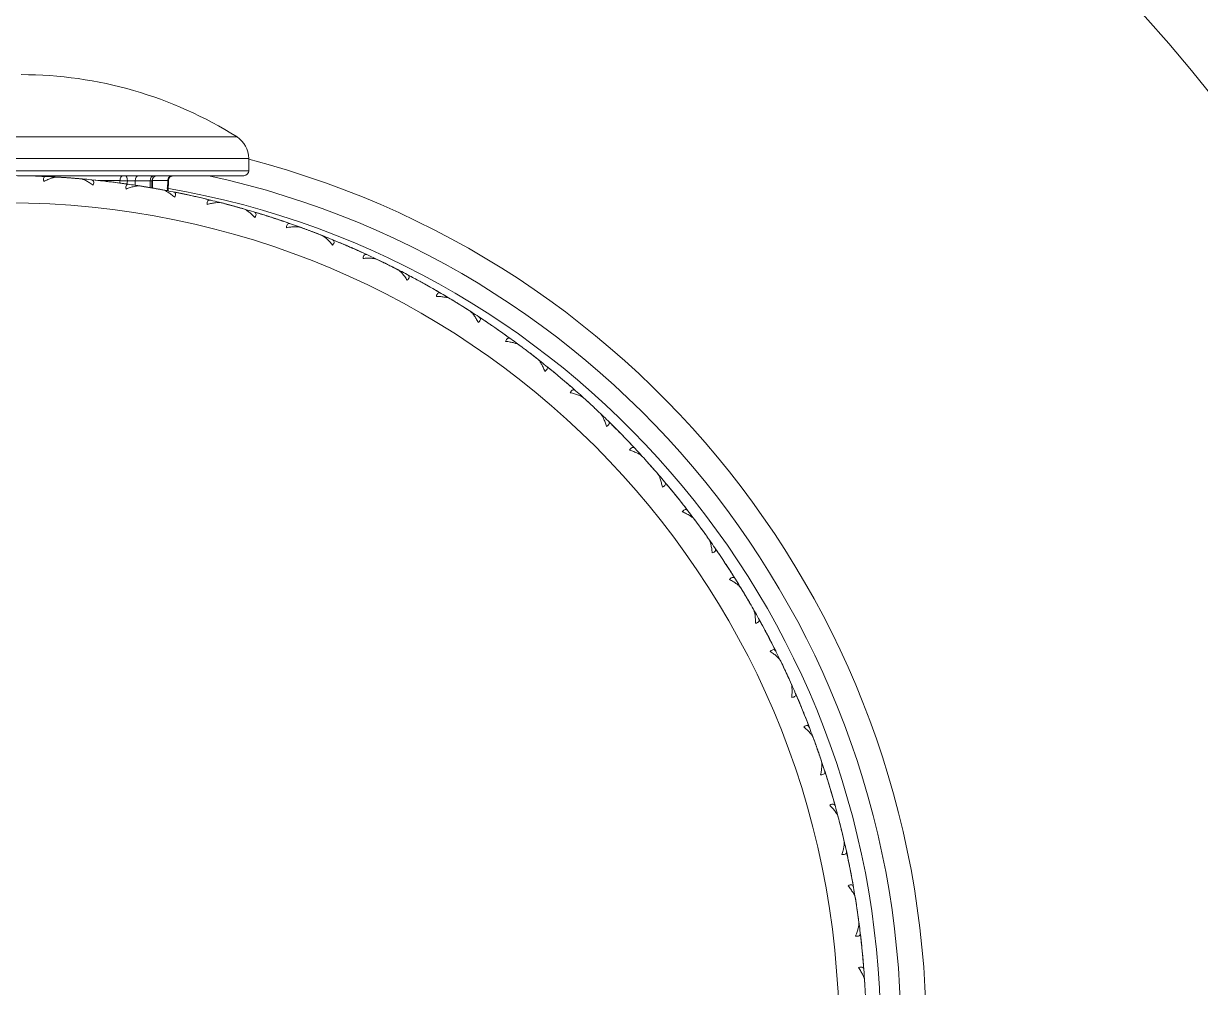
# Model space of a CAD drawing. Extents: x 4138 to 4928, y 0 to 579.
# Drawn here: x 4382.42 to 4405.7, y 201.98 to 221.05 of the extents above; entities that cross this region are included whole.
import ezdxf

# ---------------------------------------------------------------- set-up
doc = ezdxf.new("R2010")
doc.units = 0
doc.header["$LTSCALE"] = 10
doc.header["$MEASUREMENT"] = 0
doc.layers.add('1', color=7, linetype='CONTINUOUS')

msp = doc.modelspace()

# ---------------------------------------------------------------- linework, layer by layer
at = {"layer": '1', "color": 7, "linetype": 'Continuous', "lineweight": 13}
for p, q in [((4378.11, 218.806), (4386.644, 218.806)), ((4386.644, 218.806), (4386.644, 218.806)), ((4377.877, 218.383), (4386.877, 218.383)), ((4386.877, 218.383), (4386.877, 218.383)), ((4386.877, 218.139), (4377.877, 218.139)), ((4383.89, 217.942), (4384.33, 217.942)), ((4384.475, 217.939), (4384.629, 217.939)), ((4384.629, 217.939), (4384.925, 217.939)), ((4384.925, 217.939), (4384.962, 217.939)), ((4386.877, 218.139), (4386.877, 218.139))]:
    msp.add_line(p, q, dxfattribs=at)
at = {"layer": '1', "color": 7, "linetype": 'Continuous', "lineweight": 18}
for p, q in [((4386.877, 218.383), (4386.877, 218.139)), ((4382.422, 218.039), (4386.777, 218.039)), ((4384.962, 217.797), (4384.962, 217.939)), ((4385.284, 217.738), (4385.29, 217.941)), ((4386.777, 218.039), (4386.777, 218.039)), ((4385.284, 217.738), (4385.284, 217.738)), ((4396.797, 209.572), (4396.802, 209.564)), ((4397.552, 208.113), (4397.556, 208.104)), ((4398.162, 206.587), (4398.165, 206.579)), ((4398.623, 205.01), (4398.625, 205.001))]:
    msp.add_line(p, q, dxfattribs=at)
for centre, radius, start, end in [((4382.377, 201.039), 30, 274.7812, 90), ((4382.377, 212.039), 8, 57.769, 90), ((4386.377, 218.383), 0.5, 0, 57.7691), ((4382.093, 201.041), 17, 87.3464, 89.9336), ((4382.093, 201.041), 17, 81.8064, 84.3936), ((4382.377, 201.039), 17.4, 278.2631, 77.6897), ((4385.062, 217.939), 0.1, 90.0004, 180), ((4386.777, 218.139), 0.1, 270, 0), ((4382.377, 201.039), 17, 278.1394, 80.2462), ((4382.093, 201.041), 17, 76.2664, 78.8536), ((4382.093, 201.041), 16.461, 0, 180), ((4382.093, 201.041), 17, 70.7264, 73.3136), ((4382.093, 201.041), 17, 65.1864, 67.7736), ((4382.093, 201.041), 17, 59.6464, 62.2336), ((4382.093, 201.041), 17, 54.1064, 56.6936), ((4382.093, 201.041), 17, 48.5664, 51.1536), ((4382.093, 201.041), 17, 43.0264, 45.6136), ((4382.093, 201.041), 17, 37.5864, 40.0736), ((4382.093, 201.041), 17, 32.0464, 34.5336), ((4382.093, 201.041), 17, 26.5064, 28.9936), ((4382.093, 201.041), 17, 20.9664, 23.4536), ((4382.093, 201.041), 17, 15.4264, 17.9136), ((4382.093, 201.041), 17, 9.8864, 12.3736), ((4382.093, 201.041), 17, 4.3464, 6.8336)]:
    msp.add_arc(centre, radius, start, end, dxfattribs=at)
at = {"layer": '1', "color": 7, "linetype": 'Continuous', "lineweight": 13}
msp.add_arc((4382.377, 201.039), 17.9, 278.0286, 75.4383, dxfattribs=at)
at = {"layer": '1', "color": 7, "linetype": 'Continuous', "lineweight": 18}
for centre, ratio, start_param, end_param in [((4384.39, 217.939), 0.601183, 6.283158, 7.827763), ((4384.438, 217.939), 0.364403, 4.712389, 6.283164), ((4385.052, 217.939), 0.799024, 0.554206, 1.544615)]:
    msp.add_ellipse(centre, major_axis=(0, 0.1), ratio=ratio, start_param=start_param, end_param=end_param, dxfattribs=at)
at = {"layer": '1', "color": 7, "linetype": 'Continuous', "lineweight": 13}
for centre, major_axis, ratio, start_param, end_param in [((4384.695, 217.939), (0, -0.1), 0.662453, 3.141593, 4.712389), ((4384.999, 217.939), (0, 0.1), 0.748993, 0.000034, 1.570796)]:
    msp.add_ellipse(centre, major_axis=major_axis, ratio=ratio, start_param=start_param, end_param=end_param, dxfattribs=at)
at = {"layer": '1', "color": 7, "linetype": 'Continuous', "lineweight": 18}
for points, degree in [([(4382.391, 218.039), (4382.426, 218.038), (4382.461, 218.037), (4382.496, 218.036)], 3), ([(4382.496, 218.036), (4382.531, 218.036), (4382.566, 218.035), (4382.601, 218.034)], 3), ([(4382.601, 218.034), (4382.675, 218.031), (4382.749, 218.029), (4382.824, 218.026)], 3), ([(4382.822, 217.925), (4382.813, 217.958), (4382.814, 218.009), (4382.852, 218.024), (4382.88, 218.023)], 3), ([(4382.88, 218.023), (4382.935, 218.02), (4383.046, 218.015), (4383.156, 218.008), (4383.211, 218.004)], 3), ([(4383.211, 218.004), (4383.246, 218.002), (4383.282, 218), (4383.317, 217.997)], 3), ([(4383.317, 217.997), (4383.352, 217.995), (4383.387, 217.992), (4383.422, 217.989)], 3), ([(4383.423, 217.989), (4383.477, 217.985), (4383.587, 217.976), (4383.698, 217.965), (4383.753, 217.96)], 3), ([(4383.796, 217.855), (4383.81, 217.886), (4383.816, 217.936), (4383.781, 217.957), (4383.753, 217.96)], 3), ([(4383.773, 217.958), (4383.859, 217.949), (4383.944, 217.94), (4384.03, 217.93)], 3), ([(4384.03, 217.93), (4384.065, 217.926), (4384.1, 217.922), (4384.135, 217.918)], 3), ([(4384.135, 217.918), (4384.17, 217.914), (4384.204, 217.91), (4384.239, 217.905)], 3), ([(4384.328, 217.892), (4384.329, 217.909), (4384.329, 217.925), (4384.33, 217.942)], 3), ([(4384.33, 217.942), (4384.34, 217.941), (4384.362, 217.941), (4384.399, 217.94), (4384.438, 217.94), (4384.463, 217.939), (4384.475, 217.939)], 3), ([(4384.474, 217.872), (4384.474, 217.895), (4384.474, 217.917), (4384.475, 217.939)], 3), ([(4384.972, 217.942), (4384.971, 217.893), (4384.971, 217.844), (4384.97, 217.796)], 3), ([(4385.268, 217.741), (4385.27, 217.808), (4385.272, 217.875), (4385.274, 217.942)], 3), ([(4385.394, 218.039), (4385.356, 218.033)], 1), ([(4384.24, 217.905), (4384.313, 217.896), (4384.386, 217.886), (4384.459, 217.876)], 3), ([(4384.449, 217.776), (4384.443, 217.81), (4384.449, 217.86), (4384.488, 217.872), (4384.515, 217.868)], 3), ([(4384.515, 217.868), (4384.571, 217.86), (4384.68, 217.843), (4384.789, 217.826), (4384.844, 217.817)], 3), ([(4384.844, 217.817), (4384.879, 217.811), (4384.913, 217.806), (4384.948, 217.8)], 3), ([(4384.948, 217.8), (4384.983, 217.794), (4385.018, 217.788), (4385.052, 217.782)], 3), ([(4385.052, 217.782), (4385.107, 217.772), (4385.216, 217.752), (4385.324, 217.731), (4385.379, 217.721)], 3), ([(4385.412, 217.612), (4385.428, 217.642), (4385.439, 217.691), (4385.406, 217.715), (4385.379, 217.721)], 3), ([(4385.397, 217.717), (4385.482, 217.7), (4385.567, 217.683), (4385.652, 217.665)], 3), ([(4385.652, 217.665), (4385.686, 217.657), (4385.72, 217.65), (4385.755, 217.642)], 3), ([(4385.755, 217.642), (4385.789, 217.635), (4385.823, 217.627), (4385.857, 217.619)], 3), ([(4385.858, 217.619), (4385.93, 217.603), (4386.002, 217.586), (4386.074, 217.568)], 3), ([(4386.053, 217.471), (4386.051, 217.505), (4386.062, 217.554), (4386.102, 217.562), (4386.128, 217.555)], 3), ([(4386.128, 217.555), (4386.182, 217.542), (4386.29, 217.515), (4386.397, 217.487), (4386.45, 217.473)], 3), ([(4386.45, 217.473), (4386.484, 217.464), (4386.518, 217.455), (4386.553, 217.446)], 3), ([(4386.553, 217.446), (4386.587, 217.437), (4386.621, 217.427), (4386.655, 217.418)], 3), ([(4386.655, 217.418), (4386.708, 217.403), (4386.814, 217.373), (4386.92, 217.341), (4386.974, 217.325)], 3), ([(4386.974, 217.325), (4387.001, 217.317), (4387.031, 217.29), (4387.015, 217.242), (4386.996, 217.214)], 3), ([(4386.992, 217.32), (4387.075, 217.295), (4387.158, 217.269), (4387.24, 217.243)], 3), ([(4387.219, 217.25), (4387.225, 217.248), (4387.231, 217.246), (4387.238, 217.244)], 3), ([(4387.24, 217.243), (4387.273, 217.233), (4387.307, 217.222), (4387.34, 217.211)], 3), ([(4387.34, 217.211), (4387.374, 217.2), (4387.407, 217.189), (4387.44, 217.178)], 3), ([(4387.44, 217.178), (4387.511, 217.155), (4387.581, 217.131), (4387.651, 217.107)], 3), ([(4387.442, 217.178), (4387.451, 217.175), (4387.459, 217.172), (4387.468, 217.169)], 3), ([(4387.621, 217.011), (4387.622, 217.046), (4387.637, 217.093), (4387.678, 217.098), (4387.704, 217.088)], 3), ([(4387.704, 217.088), (4387.757, 217.07), (4387.861, 217.033), (4387.965, 216.995), (4388.016, 216.976)], 3), ([(4388.016, 216.976), (4388.049, 216.963), (4388.082, 216.951), (4388.115, 216.939)], 3), ([(4388.115, 216.939), (4388.149, 216.926), (4388.181, 216.913), (4388.214, 216.901)], 3), ([(4388.214, 216.901), (4388.266, 216.881), (4388.369, 216.841), (4388.472, 216.799), (4388.523, 216.778)], 3), ([(4388.523, 216.778), (4388.549, 216.768), (4388.576, 216.737), (4388.556, 216.691), (4388.534, 216.665)], 3), ([(4388.54, 216.771), (4388.621, 216.738), (4388.701, 216.705), (4388.78, 216.671)], 3), ([(4388.715, 216.698), (4388.735, 216.69), (4388.755, 216.681), (4388.774, 216.673)], 3), ([(4388.78, 216.671), (4388.812, 216.657), (4388.844, 216.643), (4388.877, 216.629)], 3), ([(4388.877, 216.629), (4388.906, 216.616), (4388.963, 216.591), (4389.021, 216.566), (4389.049, 216.553)], 3), ([(4388.877, 216.629), (4388.909, 216.615), (4388.941, 216.601), (4388.973, 216.587)], 3), ([(4388.973, 216.587), (4389.041, 216.557), (4389.109, 216.526), (4389.176, 216.495)], 3), ([(4389.137, 216.403), (4389.141, 216.437), (4389.161, 216.483), (4389.202, 216.483), (4389.227, 216.472)], 3), ([(4389.227, 216.472), (4389.277, 216.449), (4389.377, 216.402), (4389.477, 216.354), (4389.527, 216.329)], 3), ([(4389.527, 216.329), (4389.559, 216.314), (4389.59, 216.299), (4389.622, 216.283)], 3), ([(4389.622, 216.283), (4389.654, 216.267), (4389.685, 216.252), (4389.717, 216.236)], 3), ([(4389.717, 216.236), (4389.766, 216.211), (4389.864, 216.161), (4389.963, 216.11), (4390.012, 216.084)], 3), ([(4390.012, 216.084), (4390.037, 216.071), (4390.061, 216.038), (4390.036, 215.994), (4390.013, 215.97)], 3), ([(4390.029, 216.075), (4390.106, 216.034), (4390.182, 215.994), (4390.258, 215.952)], 3), ([(4390.258, 215.952), (4390.288, 215.935), (4390.319, 215.918), (4390.35, 215.901)], 3), ([(4390.35, 215.901), (4390.381, 215.884), (4390.411, 215.867), (4390.442, 215.85)], 3), ([(4390.442, 215.85), (4390.506, 215.813), (4390.571, 215.777), (4390.635, 215.739)], 3), ([(4390.587, 215.651), (4390.594, 215.685), (4390.619, 215.729), (4390.659, 215.725), (4390.683, 215.711)], 3), ([(4390.683, 215.711), (4390.731, 215.683), (4390.827, 215.626), (4390.921, 215.569), (4390.968, 215.54)], 3), ([(4390.968, 215.54), (4390.998, 215.522), (4391.028, 215.503), (4391.058, 215.485)], 3), ([(4391.058, 215.485), (4391.088, 215.466), (4391.118, 215.447), (4391.148, 215.429)], 3), ([(4391.148, 215.429), (4391.195, 215.399), (4391.288, 215.34), (4391.381, 215.279), (4391.428, 215.249)], 3), ([(4391.428, 215.249), (4391.451, 215.234), (4391.472, 215.198), (4391.443, 215.157), (4391.417, 215.136)], 3), ([(4391.443, 215.239), (4391.516, 215.191), (4391.588, 215.143), (4391.659, 215.094)], 3), ([(4391.659, 215.094), (4391.688, 215.074), (4391.717, 215.055), (4391.746, 215.035)], 3), ([(4391.746, 215.035), (4391.775, 215.015), (4391.804, 214.995), (4391.832, 214.975)], 3), ([(4391.833, 214.974), (4391.893, 214.932), (4391.953, 214.889), (4392.014, 214.846)], 3), ([(4391.958, 214.763), (4391.968, 214.795), (4391.997, 214.837), (4392.037, 214.829), (4392.059, 214.813)], 3), ([(4392.059, 214.813), (4392.104, 214.781), (4392.193, 214.716), (4392.282, 214.649), (4392.326, 214.616)], 3), ([(4392.327, 214.616), (4392.355, 214.594), (4392.383, 214.573), (4392.411, 214.552)], 3), ([(4392.411, 214.552), (4392.439, 214.53), (4392.467, 214.509), (4392.495, 214.487)], 3), ([(4392.495, 214.487), (4392.538, 214.453), (4392.625, 214.385), (4392.712, 214.316), (4392.756, 214.281)], 3), ([(4392.756, 214.281), (4392.777, 214.264), (4392.795, 214.227), (4392.762, 214.189), (4392.734, 214.17)], 3), ([(4392.772, 214.268), (4392.838, 214.215), (4392.905, 214.16), (4392.971, 214.105)], 3), ([(4392.971, 214.105), (4392.998, 214.082), (4393.025, 214.06), (4393.052, 214.037)], 3), ([(4393.052, 214.037), (4393.078, 214.015), (4393.105, 213.992), (4393.132, 213.969)], 3), ([(4393.132, 213.969), (4393.188, 213.921), (4393.244, 213.873), (4393.3, 213.824)], 3), ([(4393.236, 213.747), (4393.25, 213.778), (4393.282, 213.816), (4393.322, 213.805), (4393.342, 213.787)], 3), ([(4393.342, 213.787), (4393.384, 213.75), (4393.467, 213.676), (4393.549, 213.602), (4393.589, 213.564)], 3), ([(4393.589, 213.564), (4393.615, 213.54), (4393.641, 213.517), (4393.667, 213.492)], 3), ([(4393.667, 213.492), (4393.693, 213.468), (4393.719, 213.444), (4393.744, 213.42)], 3), ([(4393.744, 213.42), (4393.784, 213.382), (4393.864, 213.306), (4393.944, 213.229), (4393.984, 213.19)], 3), ([(4393.952, 213.081), (4393.981, 213.097), (4394.018, 213.132), (4394.004, 213.171), (4393.984, 213.19)], 3), ([(4393.998, 213.177), (4394.059, 213.116), (4394.121, 213.055), (4394.181, 212.994)], 3), ([(4394.181, 212.994), (4394.206, 212.969), (4394.231, 212.944), (4394.255, 212.919)], 3), ([(4394.255, 212.919), (4394.28, 212.893), (4394.304, 212.868), (4394.328, 212.843)], 3), ([(4394.329, 212.843), (4394.38, 212.79), (4394.431, 212.736), (4394.482, 212.682)], 3), ([(4394.52, 212.641), (4394.501, 212.661), (4394.463, 212.676), (4394.428, 212.641), (4394.411, 212.611)], 3), ([(4394.744, 212.396), (4394.708, 212.437), (4394.633, 212.519), (4394.558, 212.6), (4394.52, 212.641)], 3), ([(4394.745, 212.396), (4394.768, 212.37), (4394.792, 212.343), (4394.815, 212.317)], 3), ([(4394.885, 212.238), (4394.862, 212.264), (4394.838, 212.29), (4394.815, 212.317)], 3), ([(4394.885, 212.237), (4394.921, 212.196), (4394.994, 212.113), (4395.065, 212.028), (4395.101, 211.985)], 3), ([(4395.059, 211.88), (4395.09, 211.893), (4395.129, 211.924), (4395.119, 211.964), (4395.101, 211.985)], 3), ([(4395.279, 211.771), (4395.233, 211.827), (4395.186, 211.884), (4395.139, 211.94)], 3), ([(4395.279, 211.771), (4395.301, 211.743), (4395.323, 211.716), (4395.345, 211.689)], 3), ([(4395.411, 211.607), (4395.389, 211.634), (4395.367, 211.661), (4395.345, 211.689)], 3), ([(4395.411, 211.606), (4395.45, 211.557), (4395.49, 211.506), (4395.529, 211.456)], 3), ([(4395.452, 211.392), (4395.472, 211.419), (4395.511, 211.451), (4395.547, 211.432), (4395.564, 211.411)], 3), ([(4395.564, 211.411), (4395.599, 211.365), (4395.669, 211.273), (4395.738, 211.18), (4395.773, 211.133)], 3), ([(4395.782, 211.121), (4395.779, 211.125), (4395.776, 211.129), (4395.773, 211.133)], 3), ([(4395.773, 211.133), (4395.794, 211.105), (4395.815, 211.077), (4395.835, 211.048)], 3), ([(4395.835, 211.048), (4395.856, 211.02), (4395.877, 210.991), (4395.897, 210.962)], 3), ([(4395.897, 210.962), (4395.88, 210.987), (4395.862, 211.011), (4395.844, 211.036)], 3), ([(4395.897, 210.962), (4395.931, 210.915), (4395.998, 210.821), (4396.064, 210.726), (4396.097, 210.678)], 3), ([(4395.906, 210.951), (4395.908, 210.948), (4395.91, 210.945), (4395.912, 210.942)], 3), ([(4396.045, 210.578), (4396.077, 210.588), (4396.119, 210.615), (4396.113, 210.655), (4396.097, 210.678)], 3), ([(4396.113, 210.656), (4396.157, 210.591), (4396.201, 210.526), (4396.245, 210.46)], 3), ([(4396.253, 210.447), (4396.251, 210.451), (4396.248, 210.456), (4396.245, 210.46)], 3), ([(4396.245, 210.46), (4396.264, 210.431), (4396.284, 210.402), (4396.303, 210.372)], 3), ([(4396.303, 210.372), (4396.322, 210.343), (4396.341, 210.314), (4396.36, 210.284)], 3), ([(4396.36, 210.284), (4396.344, 210.31), (4396.327, 210.335), (4396.311, 210.36)], 3), ([(4396.361, 210.284), (4396.397, 210.227), (4396.434, 210.17), (4396.471, 210.112)], 3), ([(4396.502, 210.062), (4396.487, 210.085), (4396.453, 210.107), (4396.411, 210.079), (4396.389, 210.053)], 3), ([(4396.683, 209.766), (4396.654, 209.815), (4396.594, 209.914), (4396.533, 210.012), (4396.502, 210.062)], 3), ([(4396.692, 209.752), (4396.689, 209.756), (4396.686, 209.76), (4396.684, 209.765)], 3), ([(4396.684, 209.765), (4396.702, 209.735), (4396.719, 209.705), (4396.737, 209.675)], 3), ([(4396.79, 209.584), (4396.773, 209.614), (4396.755, 209.644), (4396.737, 209.675)], 3), ([(4396.79, 209.584), (4396.775, 209.61), (4396.76, 209.636), (4396.745, 209.662)], 3), ([(4396.791, 209.583), (4396.82, 209.533), (4396.877, 209.433), (4396.934, 209.332), (4396.962, 209.281)], 3), ([(4396.962, 209.281), (4396.976, 209.257), (4396.978, 209.216), (4396.933, 209.193), (4396.9, 209.186)], 3), ([(4397.088, 209.05), (4397.056, 209.11), (4397.024, 209.17), (4396.991, 209.229)], 3), ([(4397.096, 209.036), (4397.093, 209.04), (4397.091, 209.045), (4397.088, 209.049)], 3), ([(4397.088, 209.049), (4397.105, 209.018), (4397.121, 208.988), (4397.137, 208.957)], 3), ([(4397.186, 208.864), (4397.17, 208.895), (4397.154, 208.926), (4397.137, 208.957)], 3), ([(4397.186, 208.864), (4397.172, 208.891), (4397.158, 208.917), (4397.144, 208.944)], 3), ([(4397.186, 208.863), (4397.217, 208.803), (4397.248, 208.742), (4397.279, 208.682)], 3), ([(4397.306, 208.628), (4397.293, 208.653), (4397.261, 208.678), (4397.217, 208.655), (4397.192, 208.631)], 3), ([(4397.457, 208.316), (4397.433, 208.368), (4397.383, 208.472), (4397.332, 208.576), (4397.306, 208.628)], 3), ([(4397.464, 208.301), (4397.462, 208.306), (4397.46, 208.31), (4397.458, 208.315)], 3), ([(4397.458, 208.315), (4397.473, 208.283), (4397.488, 208.252), (4397.502, 208.22)], 3), ([(4397.546, 208.126), (4397.532, 208.157), (4397.517, 208.189), (4397.502, 208.22)], 3), ([(4397.546, 208.126), (4397.533, 208.153), (4397.521, 208.18), (4397.509, 208.207)], 3), ([(4397.547, 208.124), (4397.571, 208.072), (4397.618, 207.967), (4397.665, 207.861), (4397.688, 207.807)], 3), ([(4397.688, 207.807), (4397.699, 207.782), (4397.697, 207.741), (4397.651, 207.722), (4397.617, 207.719)], 3), ([(4397.791, 207.565), (4397.765, 207.627), (4397.739, 207.69), (4397.712, 207.753)], 3), ([(4397.797, 207.55), (4397.795, 207.554), (4397.794, 207.559), (4397.792, 207.563)], 3), ([(4397.792, 207.563), (4397.805, 207.531), (4397.818, 207.499), (4397.831, 207.467)], 3), ([(4397.87, 207.371), (4397.857, 207.403), (4397.844, 207.435), (4397.831, 207.467)], 3), ([(4397.87, 207.371), (4397.859, 207.399), (4397.848, 207.426), (4397.837, 207.454)], 3), ([(4397.871, 207.37), (4397.896, 207.307), (4397.921, 207.243), (4397.945, 207.18)], 3), ([(4397.876, 207.358), (4397.884, 207.335), (4397.893, 207.313), (4397.902, 207.291)], 3), ([(4397.967, 207.124), (4397.957, 207.15), (4397.928, 207.178), (4397.881, 207.159), (4397.855, 207.138)], 3), ([(4397.967, 207.124), (4397.988, 207.07), (4398.029, 206.961), (4398.068, 206.853), (4398.088, 206.799)], 3), ([(4398.094, 206.783), (4398.092, 206.788), (4398.09, 206.792), (4398.089, 206.797)], 3), ([(4398.089, 206.797), (4398.1, 206.764), (4398.112, 206.732), (4398.123, 206.699)], 3), ([(4398.123, 206.699), (4398.135, 206.667), (4398.146, 206.634), (4398.158, 206.601)], 3), ([(4398.158, 206.601), (4398.148, 206.629), (4398.138, 206.657), (4398.128, 206.685)], 3), ([(4398.158, 206.599), (4398.177, 206.545), (4398.214, 206.435), (4398.251, 206.325), (4398.268, 206.27)], 3), ([(4398.268, 206.27), (4398.277, 206.244), (4398.271, 206.203), (4398.223, 206.189), (4398.189, 206.189)], 3), ([(4398.276, 206.246), (4398.301, 206.17), (4398.324, 206.094), (4398.348, 206.019)], 3), ([(4398.352, 206.003), (4398.351, 206.008), (4398.35, 206.012), (4398.348, 206.017)], 3), ([(4398.348, 206.017), (4398.358, 205.984), (4398.368, 205.951), (4398.378, 205.918)], 3), ([(4398.378, 205.918), (4398.388, 205.885), (4398.398, 205.852), (4398.407, 205.819)], 3), ([(4398.407, 205.819), (4398.399, 205.847), (4398.391, 205.875), (4398.382, 205.904)], 3), ([(4398.408, 205.817), (4398.427, 205.752), (4398.446, 205.686), (4398.464, 205.621)], 3), ([(4398.369, 205.588), (4398.398, 205.606), (4398.446, 205.621), (4398.473, 205.59), (4398.48, 205.563)], 3), ([(4398.48, 205.563), (4398.496, 205.507), (4398.526, 205.395), (4398.555, 205.284), (4398.569, 205.228)], 3), ([(4398.569, 205.228), (4398.578, 205.194), (4398.586, 205.159), (4398.595, 205.125)], 3), ([(4398.573, 205.211), (4398.572, 205.216), (4398.571, 205.221), (4398.57, 205.226)], 3), ([(4398.595, 205.125), (4398.603, 205.091), (4398.612, 205.057), (4398.62, 205.022)], 3), ([(4398.619, 205.025), (4398.612, 205.054), (4398.605, 205.082), (4398.598, 205.111)], 3), ([(4398.62, 205.022), (4398.633, 204.966), (4398.66, 204.854), (4398.685, 204.741), (4398.698, 204.684)], 3), ([(4398.698, 204.684), (4398.704, 204.657), (4398.694, 204.617), (4398.645, 204.608), (4398.611, 204.611)], 3), ([(4398.703, 204.66), (4398.72, 204.582), (4398.736, 204.504), (4398.752, 204.426)], 3), ([(4398.752, 204.426), (4398.759, 204.392), (4398.766, 204.357), (4398.773, 204.323)], 3), ([(4398.755, 204.41), (4398.754, 204.415), (4398.754, 204.419), (4398.753, 204.424)], 3), ([(4398.773, 204.323), (4398.779, 204.289), (4398.786, 204.255), (4398.792, 204.221)], 3), ([(4398.792, 204.222), (4398.787, 204.251), (4398.781, 204.28), (4398.776, 204.308)], 3), ([(4398.793, 204.219), (4398.806, 204.153), (4398.818, 204.086), (4398.83, 204.019)], 3), ([(4398.795, 204.207), (4398.799, 204.184), (4398.804, 204.162), (4398.808, 204.139)], 3), ([(4398.732, 203.995), (4398.763, 204.011), (4398.812, 204.021), (4398.835, 203.987), (4398.84, 203.96)], 3), ([(4398.84, 203.96), (4398.85, 203.904), (4398.869, 203.79), (4398.887, 203.675), (4398.896, 203.618)], 3), ([(4398.896, 203.618), (4398.902, 203.583), (4398.907, 203.548), (4398.912, 203.513)], 3), ([(4398.899, 203.6), (4398.898, 203.605), (4398.897, 203.61), (4398.897, 203.615)], 3), ([(4398.912, 203.513), (4398.917, 203.478), (4398.922, 203.443), (4398.927, 203.408)], 3), ([(4398.927, 203.411), (4398.922, 203.44), (4398.918, 203.469), (4398.914, 203.498)], 3), ([(4398.927, 203.408), (4398.935, 203.351), (4398.95, 203.237), (4398.965, 203.122), (4398.972, 203.064)], 3), ([(4398.972, 203.064), (4398.975, 203.036), (4398.962, 202.998), (4398.912, 202.993), (4398.879, 202.999)], 3), ([(4398.975, 203.037), (4398.984, 202.959), (4398.993, 202.881), (4399.001, 202.802)], 3), ([(4399.001, 202.802), (4399.005, 202.767), (4399.008, 202.732), (4399.012, 202.697)], 3), ([(4399.003, 202.785), (4399.002, 202.79), (4399.002, 202.795), (4399.001, 202.8)], 3), ([(4399.012, 202.697), (4399.015, 202.662), (4399.018, 202.628), (4399.022, 202.593)], 3), ([(4399.021, 202.595), (4399.019, 202.624), (4399.016, 202.653), (4399.013, 202.682)], 3), ([(4399.022, 202.592), (4399.028, 202.525), (4399.034, 202.457), (4399.039, 202.389)], 3), ([(4398.94, 202.375), (4398.971, 202.388), (4399.021, 202.393), (4399.042, 202.357), (4399.044, 202.33)], 3), ([(4399.037, 202.415), (4399.036, 202.429), (4399.035, 202.443), (4399.033, 202.457)], 3), ([(4399.044, 202.33), (4399.048, 202.272), (4399.056, 202.157), (4399.063, 202.042), (4399.066, 201.983)], 3)]:
    msp.add_open_spline(points, degree=degree, dxfattribs=at)
for points, knots in [([(4383.092, 218.012), (4383.077, 218.013), (4383.059, 218.011), (4383.02, 218.004), (4382.999, 217.998), (4382.965, 217.987), (4382.953, 217.983), (4382.928, 217.973), (4382.915, 217.968), (4382.877, 217.952), (4382.85, 217.939), (4382.822, 217.925)], [0, 0, 0, 0, 0.25, 0.25, 0.5, 0.5, 0.625, 0.625, 0.75, 0.75, 1, 1, 1, 1]), ([(4383.796, 217.855), (4383.771, 217.873), (4383.746, 217.889), (4383.698, 217.918), (4383.675, 217.931), (4383.643, 217.947), (4383.632, 217.952), (4383.612, 217.961), (4383.602, 217.964), (4383.574, 217.974), (4383.557, 217.978), (4383.542, 217.979)], [0, 0, 0, 0, 0.25, 0.25, 0.5, 0.5, 0.625, 0.625, 0.75, 0.75, 1, 1, 1, 1]), ([(4385.274, 217.942), (4385.276, 217.942), (4385.284, 217.942), (4385.291, 217.942), (4385.29, 217.942), (4385.282, 217.942), (4385.276, 217.942)], [0, 0, 0, 0, 0.113368, 0.410798, 0.707075, 1, 1, 1, 1]), ([(4385.29, 217.941), (4385.29, 217.951), (4385.293, 217.969), (4385.306, 217.997), (4385.329, 218.02), (4385.346, 218.03), (4385.356, 218.033)], [0, 0, 0, 0, 0.234965, 0.483195, 0.739647, 1, 1, 1, 1]), ([(4384.725, 217.836), (4384.71, 217.838), (4384.693, 217.839), (4384.654, 217.835), (4384.632, 217.832), (4384.596, 217.824), (4384.584, 217.82), (4384.559, 217.814), (4384.546, 217.81), (4384.506, 217.797), (4384.478, 217.787), (4384.449, 217.776)], [0, 0, 0, 0, 0.25, 0.25, 0.5, 0.5, 0.625, 0.625, 0.75, 0.75, 1, 1, 1, 1]), ([(4385.412, 217.612), (4385.388, 217.632), (4385.365, 217.651), (4385.32, 217.684), (4385.299, 217.699), (4385.268, 217.718), (4385.258, 217.724), (4385.238, 217.735), (4385.229, 217.74), (4385.202, 217.752), (4385.185, 217.758), (4385.17, 217.76)], [0, 0, 0, 0, 0.25, 0.25, 0.5, 0.5, 0.625, 0.625, 0.75, 0.75, 1, 1, 1, 1]), ([(4386.334, 217.504), (4386.32, 217.507), (4386.302, 217.509), (4386.263, 217.509), (4386.241, 217.508), (4386.205, 217.503), (4386.192, 217.502), (4386.166, 217.497), (4386.153, 217.494), (4386.112, 217.486), (4386.083, 217.479), (4386.053, 217.471)], [0, 0, 0, 0, 0.25, 0.25, 0.5, 0.5, 0.625, 0.625, 0.75, 0.75, 1, 1, 1, 1]), ([(4386.996, 217.214), (4386.974, 217.237), (4386.953, 217.257), (4386.912, 217.295), (4386.892, 217.312), (4386.863, 217.334), (4386.854, 217.341), (4386.835, 217.353), (4386.826, 217.359), (4386.8, 217.374), (4386.784, 217.381), (4386.77, 217.385)], [0, 0, 0, 0, 0.25, 0.25, 0.5, 0.5, 0.625, 0.625, 0.75, 0.75, 1, 1, 1, 1]), ([(4387.242, 217.243), (4387.254, 217.239), (4387.287, 217.228), (4387.32, 217.218), (4387.34, 217.211)], [0, 0, 0, 0, 0.382561, 1, 1, 1, 1]), ([(4387.34, 217.211), (4387.361, 217.204), (4387.394, 217.193), (4387.427, 217.183), (4387.438, 217.179)], [0, 0, 0, 0, 0.651611, 1, 1, 1, 1]), ([(4387.904, 217.017), (4387.89, 217.022), (4387.873, 217.026), (4387.833, 217.03), (4387.811, 217.031), (4387.775, 217.029), (4387.762, 217.029), (4387.736, 217.027), (4387.723, 217.026), (4387.681, 217.021), (4387.652, 217.017), (4387.621, 217.011)], [0, 0, 0, 0, 0.25, 0.25, 0.5, 0.5, 0.625, 0.625, 0.75, 0.75, 1, 1, 1, 1]), ([(4388.534, 216.665), (4388.515, 216.69), (4388.496, 216.712), (4388.458, 216.754), (4388.44, 216.772), (4388.414, 216.797), (4388.405, 216.805), (4388.388, 216.819), (4388.379, 216.826), (4388.355, 216.843), (4388.34, 216.852), (4388.326, 216.857)], [0, 0, 0, 0, 0.25, 0.25, 0.5, 0.5, 0.625, 0.625, 0.75, 0.75, 1, 1, 1, 1]), ([(4388.782, 216.67), (4388.787, 216.668), (4388.818, 216.654), (4388.85, 216.641), (4388.877, 216.629)], [0, 0, 0, 0, 0.151085, 1, 1, 1, 1]), ([(4389.419, 216.381), (4389.405, 216.388), (4389.389, 216.393), (4389.35, 216.401), (4389.328, 216.404), (4389.292, 216.406), (4389.279, 216.407), (4389.253, 216.407), (4389.239, 216.407), (4389.197, 216.407), (4389.168, 216.405), (4389.137, 216.403)], [0, 0, 0, 0, 0.25, 0.25, 0.5, 0.5, 0.625, 0.625, 0.75, 0.75, 1, 1, 1, 1]), ([(4390.013, 215.97), (4389.995, 215.997), (4389.979, 216.021), (4389.945, 216.066), (4389.929, 216.086), (4389.905, 216.113), (4389.897, 216.122), (4389.882, 216.138), (4389.874, 216.145), (4389.851, 216.165), (4389.837, 216.175), (4389.824, 216.182)], [0, 0, 0, 0, 0.25, 0.25, 0.5, 0.5, 0.625, 0.625, 0.75, 0.75, 1, 1, 1, 1]), ([(4390.866, 215.602), (4390.853, 215.61), (4390.837, 215.617), (4390.799, 215.629), (4390.778, 215.633), (4390.742, 215.639), (4390.729, 215.641), (4390.703, 215.644), (4390.69, 215.646), (4390.648, 215.649), (4390.618, 215.651), (4390.587, 215.651)], [0, 0, 0, 0, 0.25, 0.25, 0.5, 0.5, 0.625, 0.625, 0.75, 0.75, 1, 1, 1, 1]), ([(4391.417, 215.136), (4391.402, 215.164), (4391.388, 215.19), (4391.359, 215.237), (4391.345, 215.259), (4391.324, 215.289), (4391.317, 215.298), (4391.303, 215.315), (4391.296, 215.323), (4391.275, 215.345), (4391.262, 215.356), (4391.249, 215.364)], [0, 0, 0, 0, 0.25, 0.25, 0.5, 0.5, 0.625, 0.625, 0.75, 0.75, 1, 1, 1, 1]), ([(4391.958, 214.763), (4391.989, 214.759), (4392.018, 214.755), (4392.073, 214.745), (4392.098, 214.74), (4392.133, 214.73), (4392.144, 214.727), (4392.166, 214.72), (4392.176, 214.716), (4392.203, 214.705), (4392.218, 214.697), (4392.231, 214.688)], [0, 0, 0, 0, 0.25, 0.25, 0.5, 0.5, 0.625, 0.625, 0.75, 0.75, 1, 1, 1, 1]), ([(4392.589, 214.414), (4392.601, 214.404), (4392.613, 214.392), (4392.637, 214.36), (4392.65, 214.342), (4392.668, 214.311), (4392.674, 214.299), (4392.686, 214.276), (4392.692, 214.264), (4392.71, 214.226), (4392.722, 214.199), (4392.734, 214.17)], [0, 0, 0, 0, 0.25, 0.25, 0.5, 0.5, 0.625, 0.625, 0.75, 0.75, 1, 1, 1, 1]), ([(4393.501, 213.645), (4393.489, 213.655), (4393.475, 213.665), (4393.44, 213.683), (4393.42, 213.692), (4393.386, 213.705), (4393.374, 213.709), (4393.349, 213.717), (4393.336, 213.721), (4393.296, 213.733), (4393.267, 213.74), (4393.236, 213.747)], [0, 0, 0, 0, 0.25, 0.25, 0.5, 0.5, 0.625, 0.625, 0.75, 0.75, 1, 1, 1, 1]), ([(4393.952, 213.081), (4393.943, 213.111), (4393.934, 213.139), (4393.915, 213.192), (4393.905, 213.216), (4393.89, 213.249), (4393.885, 213.259), (4393.874, 213.279), (4393.869, 213.288), (4393.853, 213.313), (4393.842, 213.327), (4393.831, 213.338)], [0, 0, 0, 0, 0.25, 0.25, 0.5, 0.5, 0.625, 0.625, 0.75, 0.75, 1, 1, 1, 1]), ([(4394.664, 212.485), (4394.654, 212.496), (4394.64, 212.507), (4394.608, 212.529), (4394.588, 212.54), (4394.556, 212.556), (4394.544, 212.561), (4394.52, 212.571), (4394.508, 212.577), (4394.468, 212.592), (4394.441, 212.602), (4394.411, 212.611)], [0, 0, 0, 0, 0.25, 0.25, 0.5, 0.5, 0.625, 0.625, 0.75, 0.75, 1, 1, 1, 1]), ([(4395.059, 211.88), (4395.053, 211.911), (4395.046, 211.94), (4395.032, 211.994), (4395.025, 212.019), (4395.013, 212.053), (4395.009, 212.064), (4395.001, 212.085), (4394.996, 212.094), (4394.983, 212.121), (4394.973, 212.136), (4394.964, 212.147)], [0, 0, 0, 0, 0.25, 0.25, 0.5, 0.5, 0.625, 0.625, 0.75, 0.75, 1, 1, 1, 1]), ([(4395.692, 211.241), (4395.683, 211.254), (4395.671, 211.266), (4395.64, 211.291), (4395.622, 211.303), (4395.591, 211.322), (4395.58, 211.329), (4395.557, 211.341), (4395.545, 211.348), (4395.508, 211.367), (4395.481, 211.379), (4395.452, 211.392)], [0, 0, 0, 0, 0.25, 0.25, 0.5, 0.5, 0.625, 0.625, 0.75, 0.75, 1, 1, 1, 1]), ([(4396.045, 210.578), (4396.042, 210.609), (4396.038, 210.638), (4396.029, 210.693), (4396.024, 210.719), (4396.016, 210.754), (4396.013, 210.766), (4396.006, 210.787), (4396.003, 210.797), (4395.992, 210.825), (4395.984, 210.84), (4395.976, 210.853)], [0, 0, 0, 0, 0.25, 0.25, 0.5, 0.5, 0.625, 0.625, 0.75, 0.75, 1, 1, 1, 1]), ([(4396.389, 210.053), (4396.416, 210.038), (4396.442, 210.023), (4396.489, 209.994), (4396.51, 209.979), (4396.539, 209.957), (4396.549, 209.95), (4396.566, 209.935), (4396.573, 209.928), (4396.595, 209.907), (4396.606, 209.894), (4396.614, 209.881)], [0, 0, 0, 0, 0.25, 0.25, 0.5, 0.5, 0.625, 0.625, 0.75, 0.75, 1, 1, 1, 1]), ([(4396.9, 209.186), (4396.9, 209.218), (4396.899, 209.247), (4396.896, 209.303), (4396.894, 209.329), (4396.889, 209.365), (4396.887, 209.376), (4396.882, 209.398), (4396.88, 209.408), (4396.872, 209.437), (4396.865, 209.453), (4396.858, 209.466)], [0, 0, 0, 0, 0.25, 0.25, 0.5, 0.5, 0.625, 0.625, 0.75, 0.75, 1, 1, 1, 1]), ([(4397.192, 208.631), (4397.218, 208.613), (4397.242, 208.596), (4397.286, 208.562), (4397.306, 208.545), (4397.333, 208.521), (4397.341, 208.512), (4397.357, 208.496), (4397.364, 208.489), (4397.383, 208.466), (4397.393, 208.451), (4397.399, 208.438)], [0, 0, 0, 0, 0.25, 0.25, 0.5, 0.5, 0.625, 0.625, 0.75, 0.75, 1, 1, 1, 1]), ([(4397.617, 207.719), (4397.62, 207.75), (4397.622, 207.779), (4397.625, 207.835), (4397.625, 207.861), (4397.623, 207.897), (4397.622, 207.909), (4397.62, 207.931), (4397.618, 207.942), (4397.613, 207.971), (4397.608, 207.988), (4397.602, 208.002)], [0, 0, 0, 0, 0.25, 0.25, 0.5, 0.5, 0.625, 0.625, 0.75, 0.75, 1, 1, 1, 1]), ([(4397.855, 207.138), (4397.878, 207.118), (4397.901, 207.098), (4397.941, 207.06), (4397.959, 207.041), (4397.984, 207.014), (4397.991, 207.005), (4398.005, 206.988), (4398.011, 206.98), (4398.028, 206.955), (4398.037, 206.94), (4398.042, 206.925)], [0, 0, 0, 0, 0.25, 0.25, 0.5, 0.5, 0.625, 0.625, 0.75, 0.75, 1, 1, 1, 1]), ([(4398.189, 206.189), (4398.195, 206.22), (4398.2, 206.249), (4398.208, 206.304), (4398.21, 206.33), (4398.212, 206.366), (4398.213, 206.378), (4398.213, 206.4), (4398.212, 206.411), (4398.21, 206.44), (4398.207, 206.458), (4398.202, 206.472)], [0, 0, 0, 0, 0.25, 0.25, 0.5, 0.5, 0.625, 0.625, 0.75, 0.75, 1, 1, 1, 1]), ([(4398.535, 205.358), (4398.531, 205.373), (4398.525, 205.389), (4398.506, 205.423), (4398.494, 205.442), (4398.472, 205.471), (4398.464, 205.481), (4398.448, 205.502), (4398.439, 205.512), (4398.411, 205.544), (4398.391, 205.565), (4398.369, 205.588)], [0, 0, 0, 0, 0.25, 0.25, 0.5, 0.5, 0.625, 0.625, 0.75, 0.75, 1, 1, 1, 1]), ([(4398.611, 204.611), (4398.62, 204.641), (4398.628, 204.669), (4398.641, 204.723), (4398.646, 204.749), (4398.651, 204.785), (4398.653, 204.797), (4398.655, 204.819), (4398.655, 204.829), (4398.656, 204.859), (4398.654, 204.877), (4398.651, 204.891)], [0, 0, 0, 0, 0.25, 0.25, 0.5, 0.5, 0.625, 0.625, 0.75, 0.75, 1, 1, 1, 1]), ([(4398.875, 203.751), (4398.873, 203.766), (4398.868, 203.782), (4398.852, 203.818), (4398.842, 203.838), (4398.823, 203.869), (4398.816, 203.88), (4398.802, 203.902), (4398.794, 203.913), (4398.77, 203.947), (4398.752, 203.971), (4398.732, 203.995)], [0, 0, 0, 0, 0.25, 0.25, 0.5, 0.5, 0.625, 0.625, 0.75, 0.75, 1, 1, 1, 1]), ([(4398.879, 202.999), (4398.89, 203.028), (4398.901, 203.056), (4398.919, 203.109), (4398.926, 203.134), (4398.935, 203.169), (4398.938, 203.18), (4398.942, 203.202), (4398.944, 203.213), (4398.947, 203.242), (4398.947, 203.26), (4398.945, 203.275)], [0, 0, 0, 0, 0.25, 0.25, 0.5, 0.5, 0.625, 0.625, 0.75, 0.75, 1, 1, 1, 1]), ([(4399.058, 202.118), (4399.057, 202.133), (4399.054, 202.15), (4399.042, 202.187), (4399.034, 202.208), (4399.018, 202.241), (4399.012, 202.252), (4399, 202.275), (4398.994, 202.287), (4398.973, 202.324), (4398.957, 202.349), (4398.94, 202.375)], [0, 0, 0, 0, 0.25, 0.25, 0.5, 0.5, 0.625, 0.625, 0.75, 0.75, 1, 1, 1, 1])]:
    msp.add_open_spline(points, degree=3, knots=knots, dxfattribs=at)
for points, weights in [([(4383.092, 218.012), (4383.317, 217.999), (4383.542, 217.979)], [1, 0.999911893339, 1]), ([(4384.725, 217.836), (4384.948, 217.801), (4385.17, 217.76)], [1, 0.999911893342, 1]), ([(4386.334, 217.504), (4386.553, 217.447), (4386.77, 217.385)], [1, 0.999911893339, 1]), ([(4387.904, 217.017), (4388.116, 216.94), (4388.326, 216.857)], [1, 0.999911893341, 1]), ([(4389.419, 216.381), (4389.623, 216.284), (4389.824, 216.182)], [1, 0.999911893339, 1]), ([(4390.866, 215.602), (4391.059, 215.486), (4391.249, 215.364)], [1, 0.999911893339, 1]), ([(4392.231, 214.688), (4392.412, 214.553), (4392.589, 214.414)], [1, 0.999911893339, 1]), ([(4393.501, 213.645), (4393.668, 213.494), (4393.831, 213.338)], [1, 0.99991189334, 1]), ([(4394.664, 212.485), (4394.816, 212.318), (4394.964, 212.147)], [1, 0.999911893337, 1]), ([(4395.692, 211.241), (4395.837, 211.049), (4395.976, 210.853)], [1, 0.99989992864, 1]), ([(4396.614, 209.881), (4396.739, 209.675), (4396.858, 209.466)], [1, 0.999899928637, 1]), ([(4397.399, 208.438), (4397.504, 208.221), (4397.602, 208.002)], [1, 0.999899928637, 1]), ([(4398.042, 206.925), (4398.125, 206.7), (4398.202, 206.472)], [1, 0.999899928637, 1]), ([(4398.535, 205.358), (4398.596, 205.126), (4398.651, 204.891)], [1, 0.999899928636, 1]), ([(4398.875, 203.751), (4398.914, 203.513), (4398.945, 203.275)], [1, 0.999899928637, 1]), ([(4399.058, 202.118), (4399.074, 201.878), (4399.082, 201.637)], [1, 0.999899928638, 1])]:
    msp.add_rational_spline(points, weights, degree=2, dxfattribs=at)
at = {"layer": '1', "color": 7, "linetype": 'Continuous', "lineweight": 13}
for points in [[(4384.629, 217.851), (4384.629, 217.939)], [(4384.925, 217.804), (4384.925, 217.939)]]:
    msp.add_open_spline(points, degree=1, dxfattribs=at)
msp.add_rational_spline([(4385.274, 217.942), (4385.144, 217.942), (4384.972, 217.942)], [1, 0.996123325428, 1], degree=2, dxfattribs=at)
msp.add_open_spline([(4385.363, 218.039), (4385.353, 218.039), (4385.341, 218.037), (4385.32, 218.027), (4385.309, 218.02), (4385.292, 218.001), (4385.285, 217.989), (4385.276, 217.965), (4385.274, 217.953), (4385.274, 217.942)], degree=3, knots=[0, 0, 0, 0, 0.25, 0.25, 0.5, 0.5, 0.75, 0.75, 1, 1, 1, 1], dxfattribs=at)

doc.saveas('drawing.dxf')
